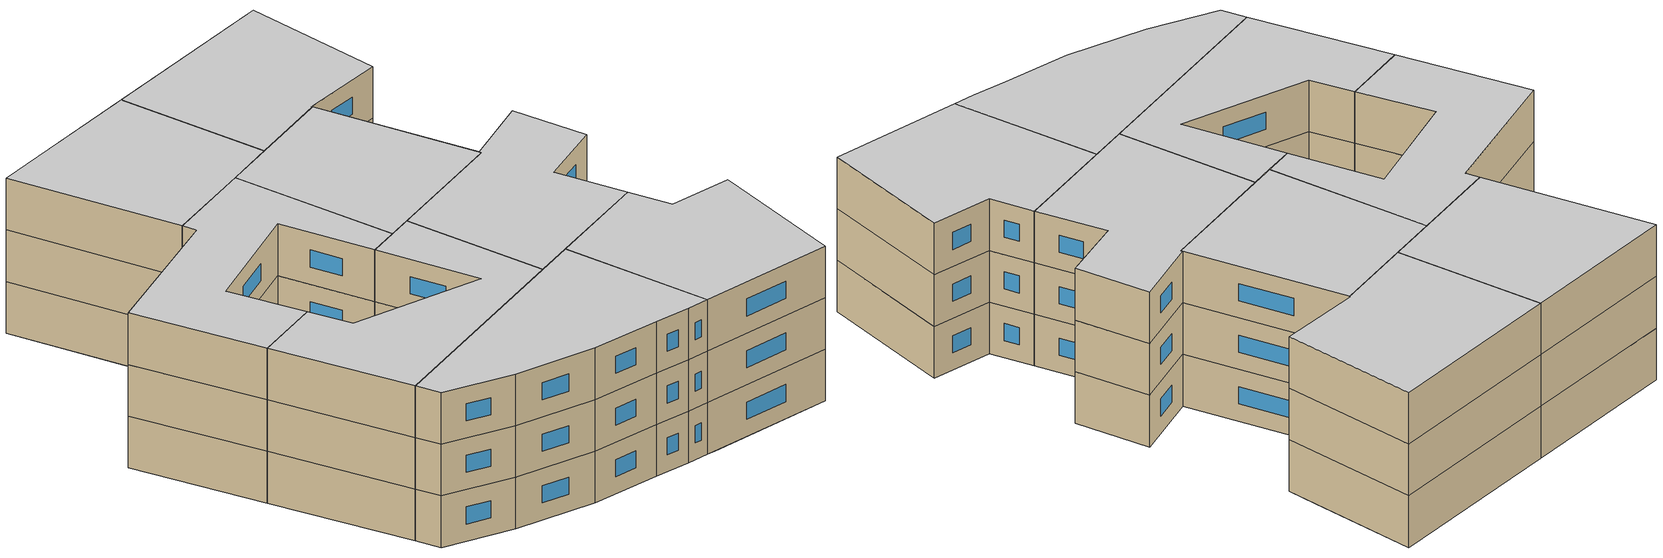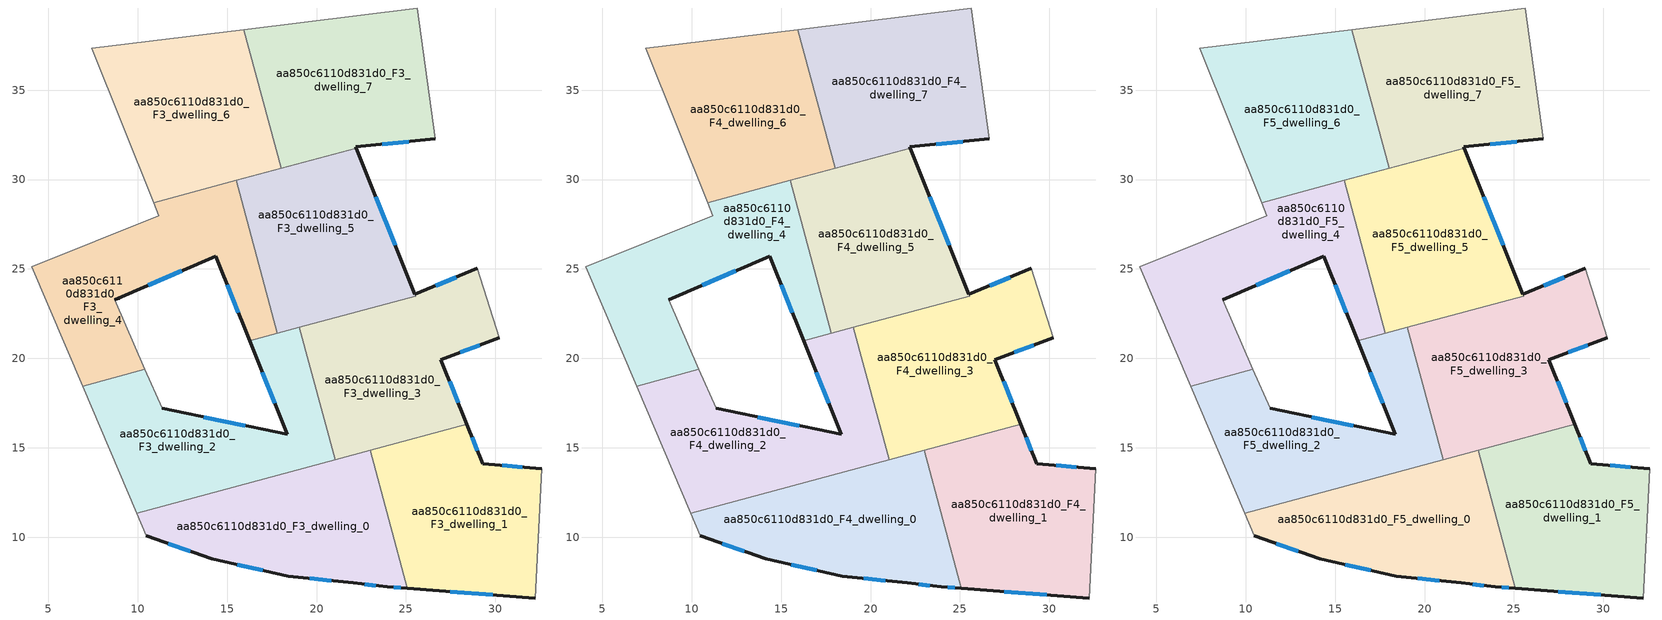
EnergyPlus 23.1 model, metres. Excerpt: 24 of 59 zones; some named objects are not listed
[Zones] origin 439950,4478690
aa850c6110d831d0_F3_dwelling_0
 floor to aa850c6110d831d0_F2_dwelling_8 (EU_floor_Construction): 23.2,14.09 25.08,7.13 23.94,7.22 22.05,7.45 18.4,7.82 14.15,8.8 10.48,10.07 10.16,10.83 19.39,13.32 19.45,13.08 z9
 floor to aa850c6110d831d0_F2_dwelling_6 (EU_floor_Construction): 19.24,13.84 19.39,13.32 10.16,10.83 9.95,11.33 z9
 floor to aa850c6110d831d0_F2_dwelling_5 (EU_floor_Construction): 22.99,14.86 23.2,14.09 19.45,13.08 19.24,13.84 z9
 wall outside (EU_wall_Construction): 10.48,10.07 14.15,8.8 18.4,7.82 22.05,7.45 23.94,7.22 25.08,7.13 z9:12
 wall to aa850c6110d831d0_F3_dwelling_1 (EU_wall_Construction): 25.08,7.13 22.99,14.86 z9:12
 wall adiabatic (EU_wall_Construction): 9.95,11.33 10.48,10.07 z9:12
 wall to aa850c6110d831d0_F3_dwelling_2 (EU_wall_Construction): 21.04,14.33 9.95,11.33 z9:12
 wall to aa850c6110d831d0_F3_dwelling_3 (EU_wall_Construction): 22.99,14.86 21.04,14.33 z9:12
 window (EU_Window_Construction): 24.32,7.19 24.7,7.16 / 22.68,7.37 23.31,7.29 / 19.62,7.69 20.83,7.57 / 15.57,8.47 16.98,8.14 / 11.71,9.64 12.92,9.22 z10:11
aa850c6110d831d0_F3_dwelling_1
 floor to aa850c6110d831d0_F2_dwelling_7 (EU_floor_Construction): 32.59,13.82 32.23,6.6 25.53,7.1 23.61,14.2 28.7,15.58 29.29,14.1 z9
 floor to aa850c6110d831d0_F2_dwelling_8 (EU_floor_Construction): 23.61,14.2 25.53,7.1 25.08,7.13 23.2,14.09 z9
 floor to aa850c6110d831d0_F2_dwelling_5 (EU_floor_Construction): 28.4,16.32 28.7,15.58 23.2,14.09 22.99,14.86 z9
 wall outside (EU_wall_Construction): 25.08,7.13 32.23,6.6 / 32.59,13.82 29.29,14.1 28.4,16.32 z9:12
 wall adiabatic (EU_wall_Construction): 32.23,6.6 32.59,13.82 z9:12
 wall to aa850c6110d831d0_F3_dwelling_3 (EU_wall_Construction): 28.4,16.32 22.99,14.86 z9:12
 window (EU_Window_Construction): 27.47,6.95 29.84,6.78 / 28.99,14.84 28.7,15.58 / 31.49,13.92 30.39,14.01 z10:11
aa850c6110d831d0_F3_dwelling_2
 floor to aa850c6110d831d0_F2_dwelling_6 (EU_floor_Construction): 17.71,19.51 19.24,13.84 9.95,11.33 6.91,18.45 10.4,19.39 11.35,17.2 18.36,15.76 16.94,19.31 z9
 floor to aa850c6110d831d0_F2_dwelling_4 (EU_floor_Construction): 16.7,21.1 17.16,19.37 16.94,19.31 16.26,20.98 z9
 floor to aa850c6110d831d0_F2_dwelling_3 (EU_floor_Construction): 19.04,21.73 19.57,19.76 17.78,19.27 17.71,19.51 17.16,19.37 16.7,21.1 z9
 floor to aa850c6110d831d0_F2_dwelling_5 (EU_floor_Construction): 19.57,19.76 21.04,14.33 19.24,13.84 17.78,19.27 z9
 wall outside (EU_wall_Construction): 16.26,20.98 18.36,15.76 11.35,17.2 z9:12
 wall to aa850c6110d831d0_F3_dwelling_3 (EU_wall_Construction): 21.04,14.33 19.04,21.73 z9:12
 wall adiabatic (EU_wall_Construction): 6.91,18.45 9.95,11.33 / 11.35,17.2 10.4,19.39 z9:12
 wall to aa850c6110d831d0_F3_dwelling_4 (EU_wall_Construction): 10.4,19.39 6.91,18.45 / 17.81,21.4 16.26,20.98 z9:12
 wall to aa850c6110d831d0_F3_dwelling_5 (EU_wall_Construction): 19.04,21.73 17.81,21.4 z9:12
 window (EU_Window_Construction): 16.96,19.23 17.66,17.5 / 16.02,16.24 13.7,16.72 z10:11
aa850c6110d831d0_F3_dwelling_3
 floor to aa850c6110d831d0_F2_dwelling_3 (EU_floor_Construction): 28.98,25.03 29.79,22.52 19.57,19.76 19.04,21.73 25.53,23.49 25.49,23.59 z9
 floor to aa850c6110d831d0_F2_dwelling_5 (EU_floor_Construction): 29.79,22.52 30.23,21.16 26.95,19.93 28.4,16.32 21.04,14.33 19.57,19.76 z9
 wall outside (EU_wall_Construction): 28.98,25.03 25.49,23.59 / 28.4,16.32 26.95,19.93 30.23,21.16 z9:12
 wall adiabatic (EU_wall_Construction): 30.23,21.16 28.98,25.03 z9:12
 wall to aa850c6110d831d0_F3_dwelling_5 (EU_wall_Construction): 25.53,23.48 19.04,21.73 / 25.49,23.59 25.53,23.49 z9:12; 25.53,23.48,11.96 25.53,23.49,9 25.53,23.48,9
 window (EU_Window_Construction): 27.81,24.55 26.66,24.07 / 28.05,20.34 29.13,20.74 / 27.92,17.53 27.44,18.72 z10:11
aa850c6110d831d0_F3_dwelling_4
 floor to aa850c6110d831d0_F2_dwelling_4 (EU_floor_Construction): 14.39,29.65 16.7,21.1 16.26,20.98 14.36,25.71 8.71,23.28 9.51,21.43 6.04,20.49 4.07,25.12 11.18,27.97 10.89,28.7 z9
 floor to aa850c6110d831d0_F2_dwelling_6 (EU_floor_Construction): 9.51,21.43 10.4,19.39 6.91,18.45 6.04,20.49 z9
 floor to aa850c6110d831d0_F2_dwelling_3 (EU_floor_Construction): 15.5,29.95 17.81,21.4 16.7,21.1 14.39,29.65 z9
 wall outside (EU_wall_Construction): 8.71,23.28 14.36,25.71 16.26,20.98 z9:12
 wall to aa850c6110d831d0_F3_dwelling_5 (EU_wall_Construction): 17.81,21.4 15.5,29.95 z9:12
 wall adiabatic (EU_wall_Construction): 10.4,19.39 8.71,23.28 / 10.89,28.7 11.18,27.97 4.07,25.12 6.91,18.45 z9:12
 wall to aa850c6110d831d0_F3_dwelling_6 (EU_wall_Construction): 15.5,29.95 10.89,28.7 z9:12
 window (EU_Window_Construction): 14.99,24.13 15.63,22.56 / 10.6,24.09 12.47,24.9 z10:11
aa850c6110d831d0_F3_dwelling_5
 floor to aa850c6110d831d0_F2_dwelling_2 (EU_floor_Construction): 22.22,31.76 24.71,25.54 17.28,23.53 15.54,29.96 z9
 floor to aa850c6110d831d0_F2_dwelling_3 (EU_floor_Construction): 24.71,25.54 25.53,23.49 17.81,21.4 15.5,29.95 15.54,29.96 17.28,23.53 z9
 wall outside (EU_wall_Construction): 25.49,23.59 22.22,31.76 z9:12
 wall to aa850c6110d831d0_F3_dwelling_7 (EU_wall_Construction): 22.22,31.76 18.03,30.63 z9:12
 wall to aa850c6110d831d0_F3_dwelling_6 (EU_wall_Construction): 18.03,30.63 15.5,29.95 z9:12
 window (EU_Window_Construction): 24.4,26.32 23.31,29.03 z10:11
aa850c6110d831d0_F3_dwelling_6
 floor to aa850c6110d831d0_F2_dwelling_4 (EU_floor_Construction): 14.14,30.54 14.39,29.65 10.89,28.7 10.54,29.57 z9
 floor to aa850c6110d831d0_F2_dwelling_2 (EU_floor_Construction): 17.79,31.53 18.03,30.63 15.54,29.96 15.3,30.86 z9
 floor to aa850c6110d831d0_F2_dwelling_3 (EU_floor_Construction): 15.3,30.86 15.54,29.96 14.39,29.65 14.14,30.54 z9
 floor adiabatic (EU_floor_Construction): 15.93,38.39 17.79,31.53 10.54,29.57 7.44,37.33 z9
 wall adiabatic (EU_wall_Construction): 15.93,38.39 7.44,37.33 10.89,28.7 z9:12
 wall to aa850c6110d831d0_F3_dwelling_7 (EU_wall_Construction): 18.03,30.63 15.93,38.39 z9:12
aa850c6110d831d0_F3_dwelling_7
 floor to aa850c6110d831d0_F2_dwelling_0 (EU_floor_Construction): 25.63,39.6 26.41,33.86 17.79,31.53 15.93,38.39 z9
 floor to aa850c6110d831d0_F2_dwelling_2 (EU_floor_Construction): 26.41,33.86 26.63,32.27 22.19,31.83 22.22,31.76 18.03,30.63 17.79,31.53 z9
 wall outside (EU_wall_Construction): 22.22,31.76 22.19,31.83 26.63,32.27 z9:12
 wall adiabatic (EU_wall_Construction): 26.63,32.27 25.63,39.6 15.93,38.39 z9:12
 window (EU_Window_Construction): 23.67,31.98 25.15,32.13 z10:11
aa850c6110d831d0_F4_dwelling_0
 floor to aa850c6110d831d0_F3_dwelling_0 (EU_floor_Construction): 22.99,14.86 25.08,7.13 23.94,7.22 22.05,7.45 18.4,7.82 14.15,8.8 10.48,10.07 9.95,11.33 z12
 wall outside (EU_wall_Construction): 10.48,10.07 14.15,8.8 18.4,7.82 22.05,7.45 23.94,7.22 25.08,7.13 z12:15
 wall to aa850c6110d831d0_F4_dwelling_1 (EU_wall_Construction): 25.08,7.13 22.99,14.86 z12:15
 wall adiabatic (EU_wall_Construction): 9.95,11.33 10.48,10.07 z12:15
 wall to aa850c6110d831d0_F4_dwelling_2 (EU_wall_Construction): 21.04,14.33 9.95,11.33 z12:15
 wall to aa850c6110d831d0_F4_dwelling_3 (EU_wall_Construction): 22.99,14.86 21.04,14.33 z12:15
 window (EU_Window_Construction): 24.32,7.19 24.7,7.16 / 22.68,7.37 23.31,7.29 / 19.62,7.69 20.83,7.57 / 15.57,8.47 16.98,8.14 / 11.71,9.64 12.92,9.22 z13:14
aa850c6110d831d0_F4_dwelling_1
 floor to aa850c6110d831d0_F3_dwelling_1 (EU_floor_Construction): 32.59,13.82 32.23,6.6 25.08,7.13 22.99,14.86 28.4,16.32 29.29,14.1 z12
 wall outside (EU_wall_Construction): 25.08,7.13 32.23,6.6 / 32.59,13.82 29.29,14.1 28.4,16.32 z12:15
 wall adiabatic (EU_wall_Construction): 32.23,6.6 32.59,13.82 z12:15
 wall to aa850c6110d831d0_F4_dwelling_3 (EU_wall_Construction): 28.4,16.32 22.99,14.86 z12:15
 window (EU_Window_Construction): 27.47,6.95 29.84,6.78 / 28.99,14.84 28.7,15.58 / 31.49,13.92 30.39,14.01 z13:14
aa850c6110d831d0_F4_dwelling_2
 floor to aa850c6110d831d0_F3_dwelling_2 (EU_floor_Construction): 19.04,21.73 21.04,14.33 9.95,11.33 6.91,18.45 10.4,19.39 11.35,17.2 18.36,15.76 16.26,20.98 z12
 wall outside (EU_wall_Construction): 16.26,20.98 18.36,15.76 11.35,17.2 z12:15
 wall to aa850c6110d831d0_F4_dwelling_3 (EU_wall_Construction): 21.04,14.33 19.04,21.73 z12:15
 wall adiabatic (EU_wall_Construction): 6.91,18.45 9.95,11.33 / 11.35,17.2 10.4,19.39 z12:15
 wall to aa850c6110d831d0_F4_dwelling_4 (EU_wall_Construction): 10.4,19.39 6.91,18.45 / 17.81,21.4 16.26,20.98 z12:15
 wall to aa850c6110d831d0_F4_dwelling_5 (EU_wall_Construction): 19.04,21.73 17.81,21.4 z12:15
 window (EU_Window_Construction): 16.96,19.23 17.66,17.5 / 16.02,16.24 13.7,16.72 z13:14
aa850c6110d831d0_F4_dwelling_3
 floor to aa850c6110d831d0_F3_dwelling_3 (EU_floor_Construction): 28.98,25.03 30.23,21.16 26.95,19.93 28.4,16.32 21.04,14.33 19.04,21.73 25.53,23.49 25.49,23.59 z12
 wall outside (EU_wall_Construction): 28.98,25.03 25.49,23.59 / 28.4,16.32 26.95,19.93 30.23,21.16 z12:15
 wall adiabatic (EU_wall_Construction): 30.23,21.16 28.98,25.03 z12:15
 wall to aa850c6110d831d0_F4_dwelling_5 (EU_wall_Construction): 25.53,23.48 19.04,21.73 / 25.49,23.59 25.53,23.49 z12:15; 25.53,23.48,14.96 25.53,23.49,12 25.53,23.48,12
 window (EU_Window_Construction): 27.81,24.55 26.66,24.07 / 28.05,20.34 29.13,20.74 / 27.92,17.53 27.44,18.72 z13:14
aa850c6110d831d0_F4_dwelling_4
 floor to aa850c6110d831d0_F3_dwelling_4 (EU_floor_Construction): 15.5,29.95 17.81,21.4 16.26,20.98 14.36,25.71 8.71,23.28 10.4,19.39 6.91,18.45 4.07,25.12 11.18,27.97 10.89,28.7 z12
 wall outside (EU_wall_Construction): 8.71,23.28 14.36,25.71 16.26,20.98 z12:15
 wall to aa850c6110d831d0_F4_dwelling_5 (EU_wall_Construction): 17.81,21.4 15.5,29.95 z12:15
 wall adiabatic (EU_wall_Construction): 10.4,19.39 8.71,23.28 / 10.89,28.7 11.18,27.97 4.07,25.12 6.91,18.45 z12:15
 wall to aa850c6110d831d0_F4_dwelling_6 (EU_wall_Construction): 15.5,29.95 10.89,28.7 z12:15
 window (EU_Window_Construction): 14.99,24.13 15.63,22.56 / 10.6,24.09 12.47,24.9 z13:14
aa850c6110d831d0_F4_dwelling_5
 floor to aa850c6110d831d0_F3_dwelling_5 (EU_floor_Construction): 22.22,31.76 25.53,23.48 17.81,21.4 15.5,29.95 z12
 wall outside (EU_wall_Construction): 25.49,23.59 22.22,31.76 z12:15
 wall to aa850c6110d831d0_F4_dwelling_7 (EU_wall_Construction): 22.22,31.76 18.03,30.63 z12:15
 wall to aa850c6110d831d0_F4_dwelling_6 (EU_wall_Construction): 18.03,30.63 15.5,29.95 z12:15
 window (EU_Window_Construction): 24.4,26.32 23.31,29.03 z13:14
aa850c6110d831d0_F4_dwelling_6
 floor to aa850c6110d831d0_F3_dwelling_6 (EU_floor_Construction): 15.93,38.39 18.03,30.63 10.89,28.7 7.44,37.33 z12
 wall adiabatic (EU_wall_Construction): 15.93,38.39 7.44,37.33 10.89,28.7 z12:15
 wall to aa850c6110d831d0_F4_dwelling_7 (EU_wall_Construction): 18.03,30.63 15.93,38.39 z12:15
aa850c6110d831d0_F4_dwelling_7
 floor to aa850c6110d831d0_F3_dwelling_7 (EU_floor_Construction): 25.63,39.6 26.63,32.27 22.19,31.83 22.22,31.76 18.03,30.63 15.93,38.39 z12
 wall outside (EU_wall_Construction): 22.22,31.76 22.19,31.83 26.63,32.27 z12:15
 wall adiabatic (EU_wall_Construction): 26.63,32.27 25.63,39.6 15.93,38.39 z12:15
 window (EU_Window_Construction): 23.67,31.98 25.15,32.13 z13:14
aa850c6110d831d0_F5_dwelling_0
 floor to aa850c6110d831d0_F4_dwelling_0 (EU_floor_Construction): 22.99,14.86 25.08,7.13 23.94,7.22 22.05,7.45 18.4,7.82 14.15,8.8 10.48,10.07 9.95,11.33 z15
 wall outside (EU_wall_Construction): 10.48,10.07 14.15,8.8 18.4,7.82 22.05,7.45 23.94,7.22 25.08,7.13 z15:18
 wall to aa850c6110d831d0_F5_dwelling_1 (EU_wall_Construction): 25.08,7.13 22.99,14.86 z15:18
 wall adiabatic (EU_wall_Construction): 9.95,11.33 10.48,10.07 z15:18
 wall to aa850c6110d831d0_F5_dwelling_2 (EU_wall_Construction): 21.04,14.33 9.95,11.33 z15:18
 wall to aa850c6110d831d0_F5_dwelling_3 (EU_wall_Construction): 22.99,14.86 21.04,14.33 z15:18
 window (EU_Window_Construction): 24.32,7.19 24.7,7.16 / 22.68,7.37 23.31,7.29 / 19.62,7.69 20.83,7.57 / 15.57,8.47 16.98,8.14 / 11.71,9.64 12.92,9.22 z16:17
 ceiling to aa850c6110d831d0_F6_dwelling_0 (EU_floor_Construction): 25.08,7.13 22.99,14.86 9.95,11.33 10.48,10.07 14.15,8.8 18.4,7.82 22.05,7.45 23.94,7.22 z18
aa850c6110d831d0_F5_dwelling_1
 floor to aa850c6110d831d0_F4_dwelling_1 (EU_floor_Construction): 32.59,13.82 32.23,6.6 25.08,7.13 22.99,14.86 28.4,16.32 29.29,14.1 z15
 wall outside (EU_wall_Construction): 25.08,7.13 32.23,6.6 / 32.59,13.82 29.29,14.1 28.4,16.32 z15:18
 wall adiabatic (EU_wall_Construction): 32.23,6.6 32.59,13.82 z15:18
 wall to aa850c6110d831d0_F5_dwelling_3 (EU_wall_Construction): 28.4,16.32 22.99,14.86 z15:18
 window (EU_Window_Construction): 27.47,6.95 29.84,6.78 / 28.99,14.84 28.7,15.58 / 31.49,13.92 30.39,14.01 z16:17
 ceiling to aa850c6110d831d0_F6_dwelling_1 (EU_floor_Construction): 32.23,6.6 32.59,13.82 29.29,14.1 28.4,16.32 22.99,14.86 25.08,7.13 z18
aa850c6110d831d0_F5_dwelling_2
 floor to aa850c6110d831d0_F4_dwelling_2 (EU_floor_Construction): 19.04,21.73 21.04,14.33 9.95,11.33 6.91,18.45 10.4,19.39 11.35,17.2 18.36,15.76 16.26,20.98 z15
 wall outside (EU_wall_Construction): 16.26,20.98 18.36,15.76 11.35,17.2 z15:18
 wall to aa850c6110d831d0_F5_dwelling_3 (EU_wall_Construction): 21.04,14.33 19.04,21.73 z15:18
 wall adiabatic (EU_wall_Construction): 6.91,18.45 9.95,11.33 / 11.35,17.2 10.4,19.39 z15:18
 wall to aa850c6110d831d0_F5_dwelling_4 (EU_wall_Construction): 10.4,19.39 6.91,18.45 / 17.81,21.4 16.26,20.98 z15:18
 wall to aa850c6110d831d0_F5_dwelling_5 (EU_wall_Construction): 19.04,21.73 17.81,21.4 z15:18
 window (EU_Window_Construction): 16.96,19.23 17.66,17.5 / 16.02,16.24 13.7,16.72 z16:17
 ceiling to aa850c6110d831d0_F6_dwelling_2 (EU_floor_Construction): 21.04,14.33 19.04,21.73 16.26,20.98 18.36,15.76 11.35,17.2 10.4,19.39 6.91,18.45 9.95,11.33 z18
aa850c6110d831d0_F5_dwelling_3
 floor to aa850c6110d831d0_F4_dwelling_3 (EU_floor_Construction): 28.98,25.03 30.23,21.16 26.95,19.93 28.4,16.32 21.04,14.33 19.04,21.73 25.53,23.49 25.49,23.59 z15
 wall outside (EU_wall_Construction): 28.98,25.03 25.49,23.59 / 28.4,16.32 26.95,19.93 30.23,21.16 z15:18
 wall adiabatic (EU_wall_Construction): 30.23,21.16 28.98,25.03 z15:18
 wall to aa850c6110d831d0_F5_dwelling_5 (EU_wall_Construction): 25.53,23.48 19.04,21.73 / 25.49,23.59 25.53,23.49 z15:18; 25.53,23.48,17.96 25.53,23.49,15 25.53,23.48,15
 window (EU_Window_Construction): 27.81,24.55 26.66,24.07 / 28.05,20.34 29.13,20.74 / 27.92,17.53 27.44,18.72 z16:17
 ceiling to aa850c6110d831d0_F6_dwelling_3 (EU_floor_Construction): 28.4,16.32 26.95,19.93 30.23,21.16 28.98,25.03 25.49,23.59 25.53,23.49 19.04,21.73 21.04,14.33 z18
aa850c6110d831d0_F5_dwelling_4
 floor to aa850c6110d831d0_F4_dwelling_4 (EU_floor_Construction): 15.5,29.95 17.81,21.4 16.26,20.98 14.36,25.71 8.71,23.28 10.4,19.39 6.91,18.45 4.07,25.12 11.18,27.97 10.89,28.7 z15
 wall outside (EU_wall_Construction): 8.71,23.28 14.36,25.71 16.26,20.98 z15:18
 wall to aa850c6110d831d0_F5_dwelling_5 (EU_wall_Construction): 17.81,21.4 15.5,29.95 z15:18
 wall adiabatic (EU_wall_Construction): 10.4,19.39 8.71,23.28 / 10.89,28.7 11.18,27.97 4.07,25.12 6.91,18.45 z15:18
 wall to aa850c6110d831d0_F5_dwelling_6 (EU_wall_Construction): 15.5,29.95 10.89,28.7 z15:18
 window (EU_Window_Construction): 14.99,24.13 15.63,22.56 / 10.6,24.09 12.47,24.9 z16:17
 ceiling to aa850c6110d831d0_F6_dwelling_4 (EU_floor_Construction): 17.81,21.4 15.5,29.95 10.89,28.7 11.18,27.97 4.07,25.12 6.91,18.45 10.4,19.39 8.71,23.28 14.36,25.71 16.26,20.98 z18
aa850c6110d831d0_F5_dwelling_5
 floor to aa850c6110d831d0_F4_dwelling_5 (EU_floor_Construction): 22.22,31.76 25.53,23.48 17.81,21.4 15.5,29.95 z15
 wall outside (EU_wall_Construction): 25.49,23.59 22.22,31.76 z15:18
 wall to aa850c6110d831d0_F5_dwelling_7 (EU_wall_Construction): 22.22,31.76 18.03,30.63 z15:18
 wall to aa850c6110d831d0_F5_dwelling_6 (EU_wall_Construction): 18.03,30.63 15.5,29.95 z15:18
 window (EU_Window_Construction): 24.4,26.32 23.31,29.03 z16:17
 ceiling to aa850c6110d831d0_F6_dwelling_5 (EU_floor_Construction): 25.53,23.48 22.22,31.76 15.5,29.95 17.81,21.4 z18
aa850c6110d831d0_F5_dwelling_6
 floor to aa850c6110d831d0_F4_dwelling_6 (EU_floor_Construction): 15.93,38.39 18.03,30.63 10.89,28.7 7.44,37.33 z15
 wall adiabatic (EU_wall_Construction): 15.93,38.39 7.44,37.33 10.89,28.7 z15:18
 wall to aa850c6110d831d0_F5_dwelling_7 (EU_wall_Construction): 18.03,30.63 15.93,38.39 z15:18
 ceiling to aa850c6110d831d0_F6_dwelling_6 (EU_floor_Construction): 18.03,30.63 15.93,38.39 7.44,37.33 10.89,28.7 z18
aa850c6110d831d0_F5_dwelling_7
 floor to aa850c6110d831d0_F4_dwelling_7 (EU_floor_Construction): 25.63,39.6 26.63,32.27 22.19,31.83 22.22,31.76 18.03,30.63 15.93,38.39 z15
 wall outside (EU_wall_Construction): 22.22,31.76 22.19,31.83 26.63,32.27 z15:18
 wall adiabatic (EU_wall_Construction): 26.63,32.27 25.63,39.6 15.93,38.39 z15:18
 window (EU_Window_Construction): 23.67,31.98 25.15,32.13 z16:17
 ceiling to aa850c6110d831d0_F6_dwelling_7 (EU_floor_Construction): 26.63,32.27 25.63,39.6 15.93,38.39 18.03,30.63 22.22,31.76 22.19,31.83 z18
[Building]
EU S2 Campaign: North Axis=0; Terrain=City; Solar Distribution=FullExterior
[Site:Location]
Madrid: Latitude=40.5; Longitude=-3.5; Time Zone=1; Elevation=609
[SizingPeriod:WeatherFileDays]
AnnualSizingPeriod: Begin Month=1; Begin Day of Month=1; End Month=12; End Day of Month=31; Day of Week for Start Day=Monday; Use Weather File Daylight Saving Period=No; Use Weather File Rain and Snow Indicators=No
[MATERIAL]
EU_InternalMass_Material: Roughness=MediumRough; Thickness=0.1; Conductivity=1; Density=1800; Specific Heat=900; Thermal Absorptance=0.9; Solar Absorptance=0.7; Visible Absorptance=0.7
[MATERIAL:NOMASS] Roughness=MediumRough; Thermal Absorptance=0.9; Solar Absorptance=0.7; Visible Absorptance=0.7
Name | Thermal Resistance
EU_wall_NoMass | 0.459673
EU_floor_NoMass | 0.788942
[WINDOWMATERIAL:SIMPLEGLAZINGSYSTEM]
EU_Window_SimpleGlazing: UFactor=4.26103; Solar Heat Gain Coefficient=0.85; Visible Transmittance=0.85
[CONSTRUCTION]
EU_wall_Construction: EU_wall_NoMass
EU_floor_Construction: EU_floor_NoMass
EU_InternalMass_Construction: EU_InternalMass_Material
EU_Window_Construction: EU_Window_SimpleGlazing
[ZONE] Type=1; Multiplier=1; Ceiling Height=autocalculate; Floor Area=autocalculate; Part of Total Floor Area=Yes
Name | Volume
aa850c6110d831d0_F3_dwelling_0; aa850c6110d831d0_F4_dwelling_0; aa850c6110d831d0_F5_dwelling_0 | 204.696
aa850c6110d831d0_F3_dwelling_1; aa850c6110d831d0_F4_dwelling_1; aa850c6110d831d0_F5_dwelling_1; aa850c6110d831d0_F3_dwelling_6; aa850c6110d831d0_F4_dwelling_6; aa850c6110d831d0_F5_dwelling_6 | 204.695
aa850c6110d831d0_F3_dwelling_2; aa850c6110d831d0_F4_dwelling_2; aa850c6110d831d0_F5_dwelling_2 | 204.714
aa850c6110d831d0_F3_dwelling_3; aa850c6110d831d0_F4_dwelling_3; aa850c6110d831d0_F5_dwelling_3 | 208.661
aa850c6110d831d0_F3_dwelling_4; aa850c6110d831d0_F4_dwelling_4; aa850c6110d831d0_F5_dwelling_4 | 202.709
aa850c6110d831d0_F3_dwelling_5 | 198.724
aa850c6110d831d0_F4_dwelling_5; aa850c6110d831d0_F5_dwelling_5 | 198.659
aa850c6110d831d0_F3_dwelling_7; aa850c6110d831d0_F4_dwelling_7; aa850c6110d831d0_F5_dwelling_7 | 208.722
[INTERNALMASS] Construction=EU_InternalMass_Construction
Name | Zone or ZoneList | Surface Area
aa850c6110d831d0_F3_dwelling_0_EU_InternalMass | aa850c6110d831d0_F3_dwelling_0 | 68.232
aa850c6110d831d0_F3_dwelling_1_EU_InternalMass | aa850c6110d831d0_F3_dwelling_1 | 68.2317
aa850c6110d831d0_F3_dwelling_2_EU_InternalMass | aa850c6110d831d0_F3_dwelling_2 | 68.2384
aa850c6110d831d0_F3_dwelling_3_EU_InternalMass | aa850c6110d831d0_F3_dwelling_3 | 69.5535
aa850c6110d831d0_F3_dwelling_4_EU_InternalMass | aa850c6110d831d0_F3_dwelling_4 | 67.5696
aa850c6110d831d0_F3_dwelling_5_EU_InternalMass | aa850c6110d831d0_F3_dwelling_5 | 66.2439
aa850c6110d831d0_F3_dwelling_6_EU_InternalMass | aa850c6110d831d0_F3_dwelling_6 | 68.2315
aa850c6110d831d0_F3_dwelling_7_EU_InternalMass | aa850c6110d831d0_F3_dwelling_7 | 69.5741
aa850c6110d831d0_F4_dwelling_0_EU_InternalMass | aa850c6110d831d0_F4_dwelling_0 | 68.232
aa850c6110d831d0_F4_dwelling_1_EU_InternalMass | aa850c6110d831d0_F4_dwelling_1 | 68.2317
aa850c6110d831d0_F4_dwelling_2_EU_InternalMass | aa850c6110d831d0_F4_dwelling_2 | 68.2384
aa850c6110d831d0_F4_dwelling_3_EU_InternalMass | aa850c6110d831d0_F4_dwelling_3 | 69.5535
aa850c6110d831d0_F4_dwelling_4_EU_InternalMass | aa850c6110d831d0_F4_dwelling_4 | 67.5696
aa850c6110d831d0_F4_dwelling_5_EU_InternalMass | aa850c6110d831d0_F4_dwelling_5 | 66.2439
aa850c6110d831d0_F4_dwelling_6_EU_InternalMass | aa850c6110d831d0_F4_dwelling_6 | 68.2315
aa850c6110d831d0_F4_dwelling_7_EU_InternalMass | aa850c6110d831d0_F4_dwelling_7 | 69.5741
aa850c6110d831d0_F5_dwelling_0_EU_InternalMass | aa850c6110d831d0_F5_dwelling_0 | 68.232
aa850c6110d831d0_F5_dwelling_1_EU_InternalMass | aa850c6110d831d0_F5_dwelling_1 | 68.2317
aa850c6110d831d0_F5_dwelling_2_EU_InternalMass | aa850c6110d831d0_F5_dwelling_2 | 68.2384
aa850c6110d831d0_F5_dwelling_3_EU_InternalMass | aa850c6110d831d0_F5_dwelling_3 | 69.5535
aa850c6110d831d0_F5_dwelling_4_EU_InternalMass | aa850c6110d831d0_F5_dwelling_4 | 67.5696
aa850c6110d831d0_F5_dwelling_5_EU_InternalMass | aa850c6110d831d0_F5_dwelling_5 | 66.2439
aa850c6110d831d0_F5_dwelling_6_EU_InternalMass | aa850c6110d831d0_F5_dwelling_6 | 68.2315
aa850c6110d831d0_F5_dwelling_7_EU_InternalMass | aa850c6110d831d0_F5_dwelling_7 | 69.5741
[OTHEREQUIPMENT] Fuel Type=Electricity; Design Level Calculation Method=Watts/Area; Power per Zone Floor Area=1; Fraction Latent=0; Fraction Radiant=0; Fraction Lost=0; Carbon Dioxide Generation Rate=0; EndUse Subcategory=EU_Step8_InternalGains
Name | Zone or ZoneList or Space or SpaceList | Schedule
EU_Step8_InternalGain_aa850c6110d831d0_F3_dwelling_0_f000 | aa850c6110d831d0_F3_dwelling_0 | EU_Step8_GainSchedule_aa850c6110d831d0_F3_dwelling_0_f000
EU_Step8_InternalGain_aa850c6110d831d0_F3_dwelling_1_f000 | aa850c6110d831d0_F3_dwelling_1 | EU_Step8_GainSchedule_aa850c6110d831d0_F3_dwelling_1_f000
EU_Step8_InternalGain_aa850c6110d831d0_F3_dwelling_2_f000 | aa850c6110d831d0_F3_dwelling_2 | EU_Step8_GainSchedule_aa850c6110d831d0_F3_dwelling_2_f000
EU_Step8_InternalGain_aa850c6110d831d0_F3_dwelling_3_f000 | aa850c6110d831d0_F3_dwelling_3 | EU_Step8_GainSchedule_aa850c6110d831d0_F3_dwelling_3_f000
EU_Step8_InternalGain_aa850c6110d831d0_F3_dwelling_4_f000 | aa850c6110d831d0_F3_dwelling_4 | EU_Step8_GainSchedule_aa850c6110d831d0_F3_dwelling_4_f000
EU_Step8_InternalGain_aa850c6110d831d0_F3_dwelling_5_f000 | aa850c6110d831d0_F3_dwelling_5 | EU_Step8_GainSchedule_aa850c6110d831d0_F3_dwelling_5_f000
EU_Step8_InternalGain_aa850c6110d831d0_F3_dwelling_6_f000 | aa850c6110d831d0_F3_dwelling_6 | EU_Step8_GainSchedule_aa850c6110d831d0_F3_dwelling_6_f000
EU_Step8_InternalGain_aa850c6110d831d0_F3_dwelling_7_f000 | aa850c6110d831d0_F3_dwelling_7 | EU_Step8_GainSchedule_aa850c6110d831d0_F3_dwelling_7_f000
EU_Step8_InternalGain_aa850c6110d831d0_F4_dwelling_0_f000 | aa850c6110d831d0_F4_dwelling_0 | EU_Step8_GainSchedule_aa850c6110d831d0_F4_dwelling_0_f000
EU_Step8_InternalGain_aa850c6110d831d0_F4_dwelling_1_f000 | aa850c6110d831d0_F4_dwelling_1 | EU_Step8_GainSchedule_aa850c6110d831d0_F4_dwelling_1_f000
EU_Step8_InternalGain_aa850c6110d831d0_F4_dwelling_2_f000 | aa850c6110d831d0_F4_dwelling_2 | EU_Step8_GainSchedule_aa850c6110d831d0_F4_dwelling_2_f000
EU_Step8_InternalGain_aa850c6110d831d0_F4_dwelling_3_f000 | aa850c6110d831d0_F4_dwelling_3 | EU_Step8_GainSchedule_aa850c6110d831d0_F4_dwelling_3_f000
EU_Step8_InternalGain_aa850c6110d831d0_F4_dwelling_4_f000 | aa850c6110d831d0_F4_dwelling_4 | EU_Step8_GainSchedule_aa850c6110d831d0_F4_dwelling_4_f000
EU_Step8_InternalGain_aa850c6110d831d0_F4_dwelling_5_f000 | aa850c6110d831d0_F4_dwelling_5 | EU_Step8_GainSchedule_aa850c6110d831d0_F4_dwelling_5_f000
EU_Step8_InternalGain_aa850c6110d831d0_F4_dwelling_6_f000 | aa850c6110d831d0_F4_dwelling_6 | EU_Step8_GainSchedule_aa850c6110d831d0_F4_dwelling_6_f000
EU_Step8_InternalGain_aa850c6110d831d0_F4_dwelling_7_f000 | aa850c6110d831d0_F4_dwelling_7 | EU_Step8_GainSchedule_aa850c6110d831d0_F4_dwelling_7_f000
EU_Step8_InternalGain_aa850c6110d831d0_F5_dwelling_0_f000 | aa850c6110d831d0_F5_dwelling_0 | EU_Step8_GainSchedule_aa850c6110d831d0_F5_dwelling_0_f000
EU_Step8_InternalGain_aa850c6110d831d0_F5_dwelling_1_f000 | aa850c6110d831d0_F5_dwelling_1 | EU_Step8_GainSchedule_aa850c6110d831d0_F5_dwelling_1_f000
EU_Step8_InternalGain_aa850c6110d831d0_F5_dwelling_2_f000 | aa850c6110d831d0_F5_dwelling_2 | EU_Step8_GainSchedule_aa850c6110d831d0_F5_dwelling_2_f000
EU_Step8_InternalGain_aa850c6110d831d0_F5_dwelling_3_f000 | aa850c6110d831d0_F5_dwelling_3 | EU_Step8_GainSchedule_aa850c6110d831d0_F5_dwelling_3_f000
EU_Step8_InternalGain_aa850c6110d831d0_F5_dwelling_4_f000 | aa850c6110d831d0_F5_dwelling_4 | EU_Step8_GainSchedule_aa850c6110d831d0_F5_dwelling_4_f000
EU_Step8_InternalGain_aa850c6110d831d0_F5_dwelling_5_f000 | aa850c6110d831d0_F5_dwelling_5 | EU_Step8_GainSchedule_aa850c6110d831d0_F5_dwelling_5_f000
EU_Step8_InternalGain_aa850c6110d831d0_F5_dwelling_6_f000 | aa850c6110d831d0_F5_dwelling_6 | EU_Step8_GainSchedule_aa850c6110d831d0_F5_dwelling_6_f000
EU_Step8_InternalGain_aa850c6110d831d0_F5_dwelling_7_f000 | aa850c6110d831d0_F5_dwelling_7 | EU_Step8_GainSchedule_aa850c6110d831d0_F5_dwelling_7_f000
[ZONEVENTILATION:DESIGNFLOWRATE] Schedule=EU_AlwaysOn; Design Flow Rate Calculation Method=AirChanges/Hour; Air Changes per Hour=0.719161; Ventilation Type=Natural; Fan Pressure Rise=0; Fan Total Efficiency=1; Constant Term Coefficient=1; Temperature Term Coefficient=0; Velocity Term Coefficient=0; Velocity Squared Term Coefficient=0; Minimum Indoor Temperature=-100; Maximum Indoor Temperature=100; Delta Temperature=-100; Minimum Outdoor Temperature=-100; Maximum Outdoor Temperature=100; Maximum Wind Speed=40
Name | Zone or ZoneList or Space or SpaceList
EU_ConstantAir_aa850c6110d831d0_F3_dwelling_0 | aa850c6110d831d0_F3_dwelling_0
EU_ConstantAir_aa850c6110d831d0_F3_dwelling_1 | aa850c6110d831d0_F3_dwelling_1
EU_ConstantAir_aa850c6110d831d0_F3_dwelling_2 | aa850c6110d831d0_F3_dwelling_2
EU_ConstantAir_aa850c6110d831d0_F3_dwelling_3 | aa850c6110d831d0_F3_dwelling_3
EU_ConstantAir_aa850c6110d831d0_F3_dwelling_4 | aa850c6110d831d0_F3_dwelling_4
EU_ConstantAir_aa850c6110d831d0_F3_dwelling_5 | aa850c6110d831d0_F3_dwelling_5
EU_ConstantAir_aa850c6110d831d0_F3_dwelling_6 | aa850c6110d831d0_F3_dwelling_6
EU_ConstantAir_aa850c6110d831d0_F3_dwelling_7 | aa850c6110d831d0_F3_dwelling_7
EU_ConstantAir_aa850c6110d831d0_F4_dwelling_0 | aa850c6110d831d0_F4_dwelling_0
EU_ConstantAir_aa850c6110d831d0_F4_dwelling_1 | aa850c6110d831d0_F4_dwelling_1
EU_ConstantAir_aa850c6110d831d0_F4_dwelling_2 | aa850c6110d831d0_F4_dwelling_2
EU_ConstantAir_aa850c6110d831d0_F4_dwelling_3 | aa850c6110d831d0_F4_dwelling_3
EU_ConstantAir_aa850c6110d831d0_F4_dwelling_4 | aa850c6110d831d0_F4_dwelling_4
EU_ConstantAir_aa850c6110d831d0_F4_dwelling_5 | aa850c6110d831d0_F4_dwelling_5
EU_ConstantAir_aa850c6110d831d0_F4_dwelling_6 | aa850c6110d831d0_F4_dwelling_6
EU_ConstantAir_aa850c6110d831d0_F4_dwelling_7 | aa850c6110d831d0_F4_dwelling_7
EU_ConstantAir_aa850c6110d831d0_F5_dwelling_0 | aa850c6110d831d0_F5_dwelling_0
EU_ConstantAir_aa850c6110d831d0_F5_dwelling_1 | aa850c6110d831d0_F5_dwelling_1
EU_ConstantAir_aa850c6110d831d0_F5_dwelling_2 | aa850c6110d831d0_F5_dwelling_2
EU_ConstantAir_aa850c6110d831d0_F5_dwelling_3 | aa850c6110d831d0_F5_dwelling_3
EU_ConstantAir_aa850c6110d831d0_F5_dwelling_4 | aa850c6110d831d0_F5_dwelling_4
EU_ConstantAir_aa850c6110d831d0_F5_dwelling_5 | aa850c6110d831d0_F5_dwelling_5
EU_ConstantAir_aa850c6110d831d0_F5_dwelling_6 | aa850c6110d831d0_F5_dwelling_6
EU_ConstantAir_aa850c6110d831d0_F5_dwelling_7 | aa850c6110d831d0_F5_dwelling_7
[HVACTEMPLATE:ZONE:IDEALLOADSAIRSYSTEM] System Availability Schedule=EU_AlwaysOn; Maximum Heating Supply Air Temperature=50; Minimum Cooling Supply Air Temperature=13; Maximum Heating Supply Air Humidity Ratio=0.0156; Minimum Cooling Supply Air Humidity Ratio=0.0077; Heating Limit=NoLimit; Cooling Limit=NoLimit; Heating Availability Schedule=EU_AlwaysOn; Cooling Availability Schedule=EU_CoolingOff; Dehumidification Control Type=ConstantSensibleHeatRatio; Cooling Sensible Heat Ratio=0.7; Dehumidification Setpoint=60; Humidification Control Type=None; Humidification Setpoint=30; Outdoor Air Method=None; Outdoor Air Flow Rate per Person=0.00944; Outdoor Air Flow Rate per Zone Floor Area=0; Outdoor Air Flow Rate per Zone=0; Demand Controlled Ventilation Type=None; Outdoor Air Economizer Type=NoEconomizer; Heat Recovery Type=None; Sensible Heat Recovery Effectiveness=0.7; Latent Heat Recovery Effectiveness=0.65
Name | Template Thermostat
aa850c6110d831d0_F3_dwelling_0 | EU_HeatOnly_aa850c6110d831d0_F3_dwelling_0
aa850c6110d831d0_F3_dwelling_1 | EU_HeatOnly_aa850c6110d831d0_F3_dwelling_1
aa850c6110d831d0_F3_dwelling_2 | EU_HeatOnly_aa850c6110d831d0_F3_dwelling_2
aa850c6110d831d0_F3_dwelling_3 | EU_HeatOnly_aa850c6110d831d0_F3_dwelling_3
aa850c6110d831d0_F3_dwelling_4 | EU_HeatOnly_aa850c6110d831d0_F3_dwelling_4
aa850c6110d831d0_F3_dwelling_5 | EU_HeatOnly_aa850c6110d831d0_F3_dwelling_5
aa850c6110d831d0_F3_dwelling_6 | EU_HeatOnly_aa850c6110d831d0_F3_dwelling_6
aa850c6110d831d0_F3_dwelling_7 | EU_HeatOnly_aa850c6110d831d0_F3_dwelling_7
aa850c6110d831d0_F4_dwelling_0 | EU_HeatOnly_aa850c6110d831d0_F4_dwelling_0
aa850c6110d831d0_F4_dwelling_1 | EU_HeatOnly_aa850c6110d831d0_F4_dwelling_1
aa850c6110d831d0_F4_dwelling_2 | EU_HeatOnly_aa850c6110d831d0_F4_dwelling_2
aa850c6110d831d0_F4_dwelling_3 | EU_HeatOnly_aa850c6110d831d0_F4_dwelling_3
aa850c6110d831d0_F4_dwelling_4 | EU_HeatOnly_aa850c6110d831d0_F4_dwelling_4
aa850c6110d831d0_F4_dwelling_5 | EU_HeatOnly_aa850c6110d831d0_F4_dwelling_5
aa850c6110d831d0_F4_dwelling_6 | EU_HeatOnly_aa850c6110d831d0_F4_dwelling_6
aa850c6110d831d0_F4_dwelling_7 | EU_HeatOnly_aa850c6110d831d0_F4_dwelling_7
aa850c6110d831d0_F5_dwelling_0 | EU_HeatOnly_aa850c6110d831d0_F5_dwelling_0
aa850c6110d831d0_F5_dwelling_1 | EU_HeatOnly_aa850c6110d831d0_F5_dwelling_1
aa850c6110d831d0_F5_dwelling_2 | EU_HeatOnly_aa850c6110d831d0_F5_dwelling_2
aa850c6110d831d0_F5_dwelling_3 | EU_HeatOnly_aa850c6110d831d0_F5_dwelling_3
aa850c6110d831d0_F5_dwelling_4 | EU_HeatOnly_aa850c6110d831d0_F5_dwelling_4
aa850c6110d831d0_F5_dwelling_5 | EU_HeatOnly_aa850c6110d831d0_F5_dwelling_5
aa850c6110d831d0_F5_dwelling_6 | EU_HeatOnly_aa850c6110d831d0_F5_dwelling_6
aa850c6110d831d0_F5_dwelling_7 | EU_HeatOnly_aa850c6110d831d0_F5_dwelling_7
[SIZING:ZONE] Zone Cooling Design Supply Air Temperature Input Method=SupplyAirTemperature; Zone Cooling Design Supply Air Temperature=13; Zone Heating Design Supply Air Temperature Input Method=SupplyAirTemperature; Zone Heating Design Supply Air Temperature=50; Zone Cooling Design Supply Air Humidity Ratio=0.008; Zone Heating Design Supply Air Humidity Ratio=0.008; Cooling Design Air Flow Method=DesignDay; Cooling Design Air Flow Rate=0; Cooling Minimum Air Flow per Zone Floor Area=0.000762; Cooling Minimum Air Flow=0; Cooling Minimum Air Flow Fraction=0.2; Heating Design Air Flow Method=DesignDay; Heating Design Air Flow Rate=0; Heating Maximum Air Flow per Zone Floor Area=0.002032; Heating Maximum Air Flow=0.141576; Heating Maximum Air Flow Fraction=0.3; Account for Dedicated Outdoor Air System=No; Dedicated Outdoor Air System Control Strategy=NeutralSupplyAir; Dedicated Outdoor Air Low Setpoint Temperature for Design=autosize; Dedicated Outdoor Air High Setpoint Temperature for Design=autosize; Zone Load Sizing Method=Sensible Load Only No Latent Load; Zone Latent Cooling Design Supply Air Humidity Ratio Input Method=HumidityRatioDifference; Zone Cooling Design Supply Air Humidity Ratio Difference=0.005; Zone Latent Heating Design Supply Air Humidity Ratio Input Method=HumidityRatioDifference; Zone Humidification Design Supply Air Humidity Ratio Difference=0.005
aa850c6110d831d0_F3_dwelling_0; aa850c6110d831d0_F3_dwelling_1; aa850c6110d831d0_F3_dwelling_2; aa850c6110d831d0_F3_dwelling_3; aa850c6110d831d0_F3_dwelling_4; aa850c6110d831d0_F3_dwelling_5; aa850c6110d831d0_F3_dwelling_6; aa850c6110d831d0_F3_dwelling_7; aa850c6110d831d0_F4_dwelling_0; aa850c6110d831d0_F4_dwelling_1; aa850c6110d831d0_F4_dwelling_2; aa850c6110d831d0_F4_dwelling_3; aa850c6110d831d0_F4_dwelling_4; aa850c6110d831d0_F4_dwelling_5; aa850c6110d831d0_F4_dwelling_6; aa850c6110d831d0_F4_dwelling_7; aa850c6110d831d0_F5_dwelling_0; aa850c6110d831d0_F5_dwelling_1; aa850c6110d831d0_F5_dwelling_2; aa850c6110d831d0_F5_dwelling_3; aa850c6110d831d0_F5_dwelling_4; aa850c6110d831d0_F5_dwelling_5; aa850c6110d831d0_F5_dwelling_6; aa850c6110d831d0_F5_dwelling_7
[SCHEDULE:CONSTANT]
Name | Hourly Value
EU_AlwaysOn | 1
EU_CoolingOff | 0
[SCHEDULE:FILE] Column Number=1; Rows to Skip at Top=0; Number of Hours of Data=8760; Column Separator=Comma; Interpolate to Timestep=No; Minutes per Item=60; Adjust Schedule for Daylight Savings=Yes
Name | File
EU_Step8_GainSchedule_aa850c6110d831d0_F3_dwelling_0_f000 | ../../schedules/aa850c6110d831d0/aa850c6110d831d0_F3_dwelling_0_f000_gain.csv
EU_Step8_GainSchedule_aa850c6110d831d0_F3_dwelling_1_f000 | ../../schedules/aa850c6110d831d0/aa850c6110d831d0_F3_dwelling_1_f000_gain.csv
EU_Step8_GainSchedule_aa850c6110d831d0_F3_dwelling_2_f000 | ../../schedules/aa850c6110d831d0/aa850c6110d831d0_F3_dwelling_2_f000_gain.csv
EU_Step8_GainSchedule_aa850c6110d831d0_F3_dwelling_3_f000 | ../../schedules/aa850c6110d831d0/aa850c6110d831d0_F3_dwelling_3_f000_gain.csv
EU_Step8_GainSchedule_aa850c6110d831d0_F3_dwelling_4_f000 | ../../schedules/aa850c6110d831d0/aa850c6110d831d0_F3_dwelling_4_f000_gain.csv
EU_Step8_GainSchedule_aa850c6110d831d0_F3_dwelling_5_f000 | ../../schedules/aa850c6110d831d0/aa850c6110d831d0_F3_dwelling_5_f000_gain.csv
EU_Step8_GainSchedule_aa850c6110d831d0_F3_dwelling_6_f000 | ../../schedules/aa850c6110d831d0/aa850c6110d831d0_F3_dwelling_6_f000_gain.csv
EU_Step8_GainSchedule_aa850c6110d831d0_F3_dwelling_7_f000 | ../../schedules/aa850c6110d831d0/aa850c6110d831d0_F3_dwelling_7_f000_gain.csv
EU_Step8_GainSchedule_aa850c6110d831d0_F4_dwelling_0_f000 | ../../schedules/aa850c6110d831d0/aa850c6110d831d0_F4_dwelling_0_f000_gain.csv
EU_Step8_GainSchedule_aa850c6110d831d0_F4_dwelling_1_f000 | ../../schedules/aa850c6110d831d0/aa850c6110d831d0_F4_dwelling_1_f000_gain.csv
EU_Step8_GainSchedule_aa850c6110d831d0_F4_dwelling_2_f000 | ../../schedules/aa850c6110d831d0/aa850c6110d831d0_F4_dwelling_2_f000_gain.csv
EU_Step8_GainSchedule_aa850c6110d831d0_F4_dwelling_3_f000 | ../../schedules/aa850c6110d831d0/aa850c6110d831d0_F4_dwelling_3_f000_gain.csv
EU_Step8_GainSchedule_aa850c6110d831d0_F4_dwelling_4_f000 | ../../schedules/aa850c6110d831d0/aa850c6110d831d0_F4_dwelling_4_f000_gain.csv
EU_Step8_GainSchedule_aa850c6110d831d0_F4_dwelling_5_f000 | ../../schedules/aa850c6110d831d0/aa850c6110d831d0_F4_dwelling_5_f000_gain.csv
EU_Step8_GainSchedule_aa850c6110d831d0_F4_dwelling_6_f000 | ../../schedules/aa850c6110d831d0/aa850c6110d831d0_F4_dwelling_6_f000_gain.csv
EU_Step8_GainSchedule_aa850c6110d831d0_F4_dwelling_7_f000 | ../../schedules/aa850c6110d831d0/aa850c6110d831d0_F4_dwelling_7_f000_gain.csv
EU_Step8_GainSchedule_aa850c6110d831d0_F5_dwelling_0_f000 | ../../schedules/aa850c6110d831d0/aa850c6110d831d0_F5_dwelling_0_f000_gain.csv
EU_Step8_GainSchedule_aa850c6110d831d0_F5_dwelling_1_f000 | ../../schedules/aa850c6110d831d0/aa850c6110d831d0_F5_dwelling_1_f000_gain.csv
EU_Step8_GainSchedule_aa850c6110d831d0_F5_dwelling_2_f000 | ../../schedules/aa850c6110d831d0/aa850c6110d831d0_F5_dwelling_2_f000_gain.csv
EU_Step8_GainSchedule_aa850c6110d831d0_F5_dwelling_3_f000 | ../../schedules/aa850c6110d831d0/aa850c6110d831d0_F5_dwelling_3_f000_gain.csv
EU_Step8_GainSchedule_aa850c6110d831d0_F5_dwelling_4_f000 | ../../schedules/aa850c6110d831d0/aa850c6110d831d0_F5_dwelling_4_f000_gain.csv
EU_Step8_GainSchedule_aa850c6110d831d0_F5_dwelling_5_f000 | ../../schedules/aa850c6110d831d0/aa850c6110d831d0_F5_dwelling_5_f000_gain.csv
EU_Step8_GainSchedule_aa850c6110d831d0_F5_dwelling_6_f000 | ../../schedules/aa850c6110d831d0/aa850c6110d831d0_F5_dwelling_6_f000_gain.csv
EU_Step8_GainSchedule_aa850c6110d831d0_F5_dwelling_7_f000 | ../../schedules/aa850c6110d831d0/aa850c6110d831d0_F5_dwelling_7_f000_gain.csv
